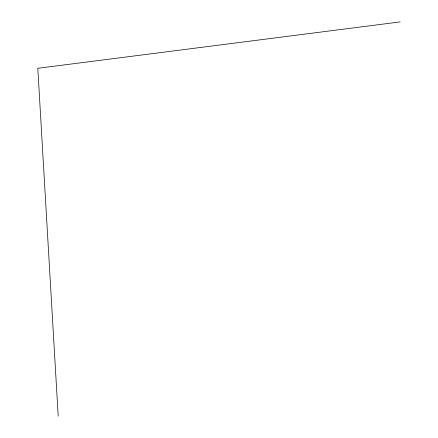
<?xml version="1.0" encoding="UTF-8"?>
<svg xmlns="http://www.w3.org/2000/svg" width="438" height="438" viewBox="0 0 438 438"><rect width="100%" height="100%" fill="white"/><g stroke="black" fill="none" stroke-linecap="round" stroke-linejoin="round"><path stroke-width="0.66" d="M400.19 21.9L37.81 68.301L58.199 416.1"/></g></svg>
